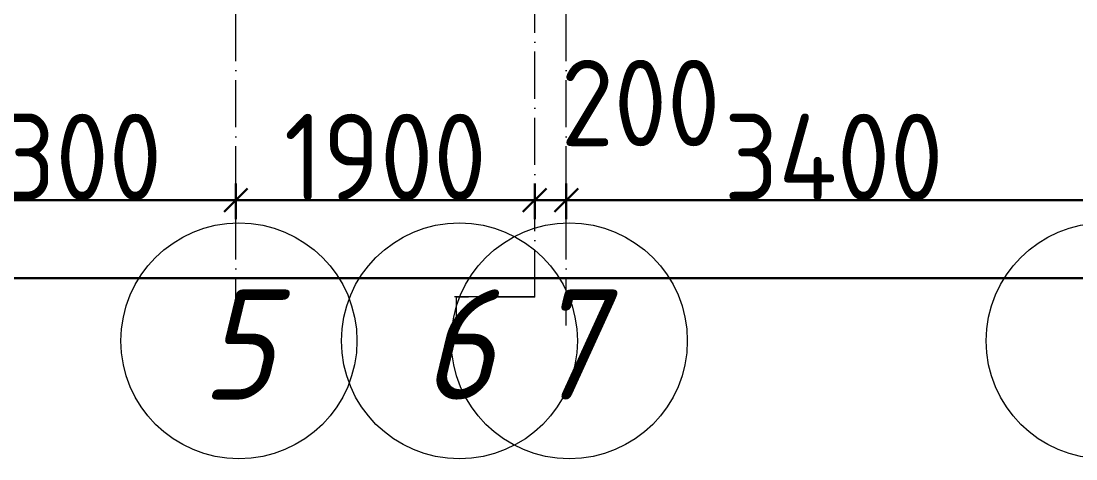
# Model space of a CAD drawing. Header units: millimetres. Extents: x -12989 to 629078, y -109036 to 555275.
# Drawn here: x 290156 to 296861, y -34819 to -32037 of the extents above; entities that cross this region are included whole.
import ezdxf

# ---------------------------------------------------------------- set-up
doc = ezdxf.new("R2010")
doc.units = ezdxf.units.MM
doc.linetypes.add('50_200_ШТРИХ_1Т_ш5_п1_п1_', pattern=[700, 500, -100, 0, -100])
for name, color, linetype, lineweight in [('4 -стяжа', 7, 'Continuous', 30), ('A-____-____-DIMS', 7, 'Continuous', 9), ('S-GRID-____-IDEN', 7, 'Continuous', 9), ('S-GRID-____-OTLN', 7, 'Continuous', 9), ('S-GRID-____-OTLN-1', 7, '50_200_ШТРИХ_1Т_ш5_п1_п1_', 9)]:
    doc.layers.add(name, color=color, linetype=linetype, lineweight=lineweight)
doc.layers.get('4 -стяжа').off()
doc.styles.add('ISOCPEUR_I_9', font='isocpeui.ttf', dxfattribs={"width": 0.9, "height": 250})
doc.styles.add('СПДС', font='isocpeur.ttf', dxfattribs={"width": 0.9})
doc.dimstyles.new('ISO-2_5_0_9К_БОЛЬШОЙ_ОСИ', dxfattribs={"dimscale": 304.8, "dimtxt": 248.995294, "dimasz": 0.492126, "dimexe": 0.393701, "dimexo": 0, "dimgap": 0, "dimtad": 1, "dimdec": 0, "dimzin": 0, "dimdsep": 46, "dimtxsty": 'ISOCPEUR_I_9', "dimblk1": 'OBLIQUE', "dimblk2": 'OBLIQUE', "dimsah": 1, "dimcen": 0.09, "dimdle": 0.393701, "dimazin": 0, "dimtfac": 1, "dimtdec": 4, "dimtix": 1, "dimtmove": 0, "dimatfit": 3, "dimfxl": 1, "dimtvp": 1, "dimtolj": 1, "dimtzin": 0, "dimarcsym": 2})
doc.dimstyles.new('ISO-2_5_0_9К_БОЛЬШОЙ_ОСИ_1', dxfattribs={"dimscale": 304.8, "dimtxt": 248.995294, "dimasz": 0.492126, "dimexe": 0.393701, "dimexo": 0, "dimgap": 0, "dimtad": 1, "dimdec": 0, "dimzin": 0, "dimdsep": 46, "dimtxsty": 'ISOCPEUR_I_9', "dimblk1": 'OBLIQUE', "dimblk2": 'OBLIQUE', "dimsah": 1, "dimcen": 0.09, "dimdle": 0.393701, "dimazin": 0, "dimtfac": 1, "dimtdec": 4, "dimtix": 1, "dimtmove": 1, "dimatfit": 3, "dimfxl": 1, "dimtvp": 1, "dimtolj": 1, "dimtzin": 0, "dimarcsym": 2})

# ---------------------------------------------------------------- blocks, each defined once
blk = doc.blocks.new('Ось сетки - Круг_Ø6_00__ISO-2_5_0_9K_-25732049-АР1_План отверстий 3 этажа в осях 1-64_Ю-ЯЯ')
at = {"layer": 'S-GRID-____-IDEN'}
blk.add_circle((0, 0), 3, dxfattribs=at)
blk = doc.blocks.new('_Oblique')
at = {"color": 0, "linetype": 'ByBlock', "lineweight": -2}
blk.add_line((-0.5, -0.5), (0.5, 0.5), dxfattribs=at)
blk = doc.blocks.new('*D2958')
at = {"layer": 'A-____-____-DIMS', "color": 0, "lineweight": -2, "transparency": 16777216}
for p, q in [((289220.7, -33068.9), (289220.7, -33295)), ((291520.7, -33068.9), (291520.7, -33295)), ((289100.7, -33175), (291640.7, -33175))]:
    blk.add_line(p, q, dxfattribs=at)
at = {"layer": 'Defpoints', "color": 0, "transparency": 16777216}
for p in [(289220.7, -33068.9), (291520.7, -33068.9), (291520.7, -33175)]:
    blk.add_point(p, dxfattribs=at)
at = {"layer": 'A-____-____-DIMS', "color": 0, "lineweight": -2, "transparency": 16777216, "xscale": 150, "yscale": 150, "zscale": 150, "rotation": 180}
blk.add_blockref('_Oblique', (289220.7, -33175), dxfattribs=at)
at = {"layer": 'A-____-____-DIMS', "color": 0, "lineweight": -2, "transparency": 16777216, "xscale": 150, "yscale": 150, "zscale": 150}
blk.add_blockref('_Oblique', (291520.7, -33175), dxfattribs=at)
at = {"layer": 'A-____-____-DIMS', "color": 0, "transparency": 16777216, "insert": (290370.7, -32900.7), "char_height": 548.64, "attachment_point": 5, "style": 'СПДС'}
blk.add_mtext('\\A1;2300', dxfattribs=at)
blk = doc.blocks.new('*D2959')
at = {"layer": 'A-____-____-DIMS', "color": 0, "lineweight": -2, "transparency": 16777216}
for p, q in [((291520.7, -33068.9), (291520.7, -33295)), ((293420.7, -33068.9), (293420.7, -33295)), ((291400.7, -33175), (293540.7, -33175))]:
    blk.add_line(p, q, dxfattribs=at)
at = {"layer": 'Defpoints', "color": 0, "transparency": 16777216}
for p in [(291520.7, -33068.9), (293420.7, -33068.9), (293420.7, -33175)]:
    blk.add_point(p, dxfattribs=at)
at = {"layer": 'A-____-____-DIMS', "color": 0, "lineweight": -2, "transparency": 16777216, "xscale": 150, "yscale": 150, "zscale": 150, "rotation": 180}
blk.add_blockref('_Oblique', (291520.7, -33175), dxfattribs=at)
at = {"layer": 'A-____-____-DIMS', "color": 0, "lineweight": -2, "transparency": 16777216, "xscale": 150, "yscale": 150, "zscale": 150}
blk.add_blockref('_Oblique', (293420.7, -33175), dxfattribs=at)
at = {"layer": 'A-____-____-DIMS', "color": 0, "transparency": 16777216, "insert": (292470.7, -32900.7), "char_height": 548.64, "attachment_point": 5, "style": 'СПДС'}
blk.add_mtext('\\A1;1900', dxfattribs=at)
blk = doc.blocks.new('*D2960')
at = {"layer": 'A-____-____-DIMS', "color": 0, "lineweight": -2, "transparency": 16777216}
for p, q in [((293420.7, -33068.9), (293420.7, -33295)), ((293620.7, -33068.9), (293620.7, -33295)), ((293300.7, -33175), (293740.7, -33175))]:
    blk.add_line(p, q, dxfattribs=at)
at = {"layer": 'Defpoints', "color": 0, "transparency": 16777216}
for p in [(293420.7, -33068.9), (293620.7, -33068.9), (293620.7, -33175)]:
    blk.add_point(p, dxfattribs=at)
at = {"layer": 'A-____-____-DIMS', "color": 0, "lineweight": -2, "transparency": 16777216, "xscale": 150, "yscale": 150, "zscale": 150, "rotation": 180}
blk.add_blockref('_Oblique', (293420.7, -33175), dxfattribs=at)
at = {"layer": 'A-____-____-DIMS', "color": 0, "lineweight": -2, "transparency": 16777216, "xscale": 150, "yscale": 150, "zscale": 150}
blk.add_blockref('_Oblique', (293620.7, -33175), dxfattribs=at)
at = {"layer": 'A-____-____-DIMS', "color": 0, "transparency": 16777216, "insert": (293586.3, -32283.5), "char_height": 548.64, "attachment_point": 1, "line_spacing_factor": 1.149209, "style": 'СПДС'}
blk.add_mtext('\\A1;200', dxfattribs=at)
blk = doc.blocks.new('*D2961')
at = {"layer": 'A-____-____-DIMS', "color": 0, "lineweight": -2, "transparency": 16777216}
for p, q in [((293620.7, -33068.9), (293620.7, -33295)), ((297020.7, -33068.9), (297020.7, -33295)), ((293500.7, -33175), (297140.7, -33175))]:
    blk.add_line(p, q, dxfattribs=at)
at = {"layer": 'Defpoints', "color": 0, "transparency": 16777216}
for p in [(293620.7, -33068.9), (297020.7, -33068.9), (297020.7, -33175)]:
    blk.add_point(p, dxfattribs=at)
at = {"layer": 'A-____-____-DIMS', "color": 0, "lineweight": -2, "transparency": 16777216, "xscale": 150, "yscale": 150, "zscale": 150, "rotation": 180}
blk.add_blockref('_Oblique', (293620.7, -33175), dxfattribs=at)
at = {"layer": 'A-____-____-DIMS', "color": 0, "lineweight": -2, "transparency": 16777216, "xscale": 150, "yscale": 150, "zscale": 150}
blk.add_blockref('_Oblique', (297020.7, -33175), dxfattribs=at)
at = {"layer": 'A-____-____-DIMS', "color": 0, "transparency": 16777216, "insert": (295320.7, -32900.7), "char_height": 548.64, "attachment_point": 5, "style": 'СПДС'}
blk.add_mtext('\\A1;3400', dxfattribs=at)
blk = doc.blocks.new('*D2979')
at = {"layer": 'A-____-____-DIMS', "color": 0, "lineweight": -2, "transparency": 16777216}
for p, q in [((281420.7, -33565.7), (281420.7, -33791.8)), ((354820.7, -33565.7), (354820.7, -33791.8)), ((281300.7, -33671.8), (354940.7, -33671.8))]:
    blk.add_line(p, q, dxfattribs=at)
at = {"layer": 'Defpoints', "color": 0, "transparency": 16777216}
for p in [(281420.7, -33565.7), (354820.7, -33565.7), (354820.7, -33671.8)]:
    blk.add_point(p, dxfattribs=at)
at = {"layer": 'A-____-____-DIMS', "color": 0, "lineweight": -2, "transparency": 16777216, "xscale": 150, "yscale": 150, "zscale": 150, "rotation": 180}
blk.add_blockref('_Oblique', (281420.7, -33671.8), dxfattribs=at)
at = {"layer": 'A-____-____-DIMS', "color": 0, "lineweight": -2, "transparency": 16777216, "xscale": 150, "yscale": 150, "zscale": 150}
blk.add_blockref('_Oblique', (354820.7, -33671.8), dxfattribs=at)
at = {"layer": 'A-____-____-DIMS', "color": 0, "transparency": 16777216, "insert": (318120.7, -33397.5), "char_height": 548.64, "attachment_point": 5, "style": 'СПДС'}
blk.add_mtext('\\A1;73400', dxfattribs=at)
blk = doc.blocks.new('3эт')
at = {"layer": 'S-GRID-____-OTLN-1', "color": 251, "ltscale": 0.6, "true_color": 0x636466}
for p, q in [((291520.7, -33971.9), (291520.7, 4029.4)), ((293420.7, -33791.8), (293420.7, 4029.4)), ((293620.7, -33971.9), (293620.7, 3765.1)), ((292921.9, -33791.8), (292921.9, -33971.9)), ((293420.7, -33791.8), (292921.9, -33791.8))]:
    blk.add_line(p, q, dxfattribs=at)
at = {"layer": 'S-GRID-____-IDEN', "xscale": 250, "yscale": 250, "zscale": 99.99999999999993}
for p in [(291540.6, -34069.4), (292941.8, -34069.4), (293640.6, -34069.4)]:
    blk.add_blockref('Ось сетки - Круг_Ø6_00__ISO-2_5_0_9K_-25732049-АР1_План отверстий 3 этажа в осях 1-64_Ю-ЯЯ', p, dxfattribs=at)
at = {"layer": 'S-GRID-____-IDEN', "xscale": 250, "yscale": 250, "zscale": 99.99999999999993, "rotation": 180}
blk.add_blockref('Ось сетки - Круг_Ø6_00__ISO-2_5_0_9K_-25732049-АР1_План отверстий 3 этажа в осях 1-64_Ю-ЯЯ', (297040.6, -34069.4), dxfattribs=at)
at = {"layer": 'S-GRID-____-IDEN', "char_height": 700, "width": 202.025, "attachment_point": 1, "style": 'ISOCPEUR_I_9'}
for s, insert in [('\\fISOCPEUR|b0|i1|c204|p34|;\\W.9;5', (291301.8, -33742.1)), ('\\fISOCPEUR|b0|i1|c204|p34|;\\W.9;6', (292703, -33742.1)), ('\\fISOCPEUR|b0|i1|c204|p34|;\\W.9;7', (293401.8, -33742.1))]:
    blk.add_mtext(s, dxfattribs=dict(at, insert=insert))
at = {"layer": 'A-____-____-DIMS'}
dim = blk.add_linear_dim(base=(293620.7, -33175), p1=(293420.7, -33068.9), p2=(293620.7, -33068.9), dimstyle='ISO-2_5_0_9К_БОЛЬШОЙ_ОСИ_1', override={"dimtxt": 1.8, "dimpost": '<>', "dimtxsty": 'СПДС', "dimfxl": 200}, dxfattribs=at)
dim.commit()
dim.dimension.update_dxf_attribs({"geometry": '*D2960', "text_midpoint": (294055.4, -33015), "dimtype": 160})
for base, p1, p2, override, picture, middle in [((291520.7, -33175), (289220.7, -33068.9), (291520.7, -33068.9), {"dimtxt": 1.8, "dimpost": '<>', "dimtxsty": 'СПДС', "dimfxl": 2300}, '*D2958', (290370.7, -32900.7)), ((293420.7, -33175), (291520.7, -33068.9), (293420.7, -33068.9), {"dimtxt": 1.8, "dimpost": '<>', "dimtxsty": 'СПДС', "dimfxl": 1900}, '*D2959', (292470.7, -32900.7)), ((297020.7, -33175), (293620.7, -33068.9), (297020.7, -33068.9), {"dimtxt": 1.8, "dimpost": '<>', "dimtxsty": 'СПДС', "dimfxl": 3400}, '*D2961', (295320.7, -32900.7)), ((354820.7, -33671.8), (281420.7, -33565.7), (354820.7, -33565.7), {"dimtxt": 1.8, "dimpost": '<>', "dimtxsty": 'СПДС', "dimfxl": 73400}, '*D2979', (318120.7, -33397.5))]:
    dim = blk.add_linear_dim(base=base, p1=p1, p2=p2, dimstyle='ISO-2_5_0_9К_БОЛЬШОЙ_ОСИ', override=override, dxfattribs=at)
    dim.commit()
    dim.dimension.update_dxf_attribs({"geometry": picture, "text_midpoint": middle})

msp = doc.modelspace()

# ---------------------------------------------------------------- linework, layer by layer
at = {"layer": 'S-GRID-____-OTLN'}
msp.add_line((293420.7074, -33788.9336), (292911.2028, -33788.9336), dxfattribs=at)

# ---------------------------------------------------------------- block references
at = {"layer": '4 -стяжа'}
msp.add_blockref('3эт', (0, 0), dxfattribs=at)

doc.saveas('drawing.dxf')
